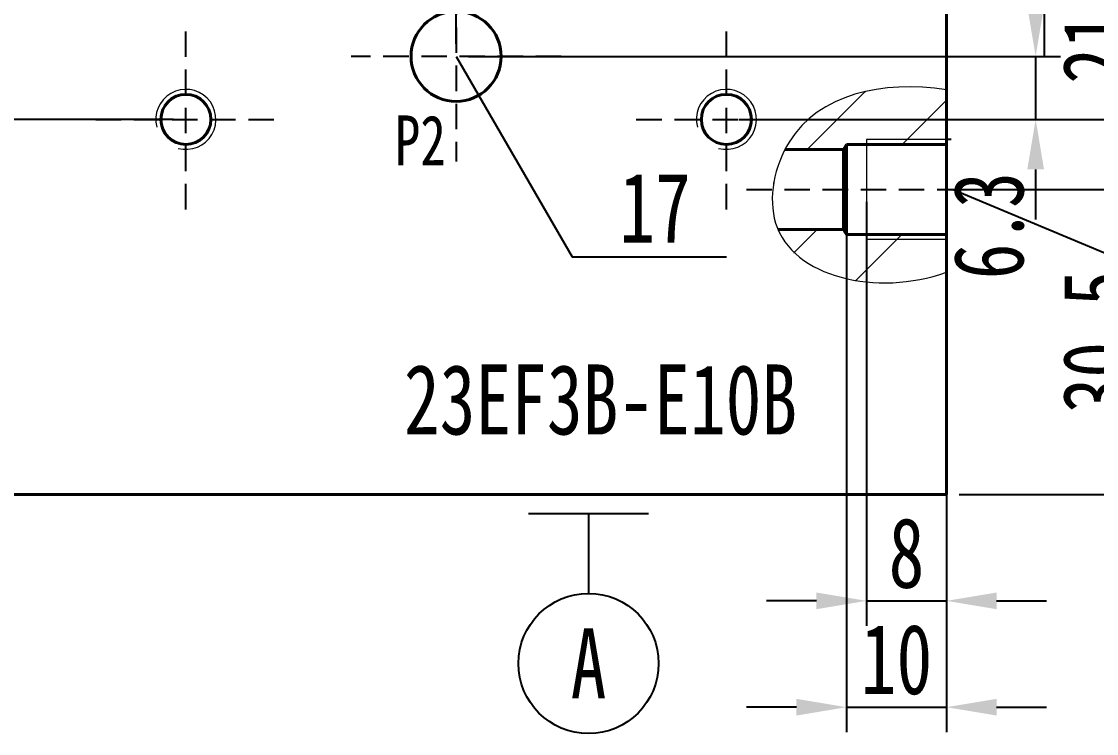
# Model space of a CAD drawing. Header units: millimetres. Extents: x 786 to 1206, y 249 to 546.
# Drawn here: x 1104.3 to 1158, y 353.3 to 388.8 of the extents above; entities that cross this region are included whole.
import ezdxf
from ezdxf import colors
from ezdxf.entities.mleader import LeaderData, LeaderLine
from ezdxf.math import Vec2, Vec3

# ---------------------------------------------------------------- set-up
doc = ezdxf.new("R2010")
doc.units = ezdxf.units.MM
doc.linetypes.add('HIDDEN', pattern=[1.905, 1.27, -0.635])
doc.layers.add('10', color=7, linetype='Continuous')
doc.layers.add('粗实线', color=7, linetype='Continuous', lineweight=40)
doc.layers.add('细实线', color=7, linetype='Continuous', lineweight=25)
doc.styles.get("Standard").update_dxf_attribs({"font": '', "height": 3.5})
doc.styles.get('Standard').set_extended_font_data('HYSWLongFangSong')
doc.dimstyles.new('ISO-25', dxfattribs={"dimtxt": 2.5, "dimasz": 2.5, "dimexe": 1.25, "dimexo": 0.625, "dimtad": 1, "dimtxsty": 'Standard', "dimcen": 2.5, "dimadec": 0, "dimazin": 0, "dimtfac": 1, "dimtmove": 0, "dimatfit": 3, "dimfxl": 1, "dimarcsym": 0})
pattern_1 = [(45, (1019.0797, 186.1046), (-2.245064, 2.245064), [])]

# ---------------------------------------------------------------- blocks, each defined once
blk = doc.blocks.new('SW_DOWELSYMBOL_5')
at = {"layer": '10', "color": 0}
blk.add_circle((0, 0), 2.25, dxfattribs=at)
blk = doc.blocks.new('*D99')
at = {"color": 0, "lineweight": -2, "transparency": 16777216}
for p, q in [((1111.911, 406.946), (1084.377, 406.946)), ((1085.627, 404.446), (1085.627, 386.446)), ((1111.911, 383.946), (1084.377, 383.946))]:
    blk.add_line(p, q, dxfattribs=at)
at = {"color": 0, "transparency": 16777216}
for points in [[(1085.211, 404.446), (1086.044, 404.446), (1085.627, 406.946)], [(1085.211, 386.446), (1086.044, 386.446), (1085.627, 383.946)]]:
    blk.add_solid(points, dxfattribs=at)
at = {"layer": 'Defpoints', "color": 0, "transparency": 16777216}
for p in [(1112.536, 406.946), (1085.627, 383.946), (1112.536, 383.946)]:
    blk.add_point(p, dxfattribs=at)
at = {"color": 0, "transparency": 16777216, "insert": (1083.252, 395.446), "char_height": 3.5, "attachment_point": 5, "rotation": 90}
blk.add_mtext('46', dxfattribs=at)
blk = doc.blocks.new('*D100')
at = {"color": 0, "lineweight": -2, "transparency": 16777216}
for p, q in [((1121.511, 394.646), (1161.765, 394.646)), ((1160.515, 392.146), (1160.515, 386.446)), ((1140.161, 383.946), (1161.765, 383.946))]:
    blk.add_line(p, q, dxfattribs=at)
at = {"color": 0, "transparency": 16777216}
for points in [[(1160.099, 392.146), (1160.932, 392.146), (1160.515, 394.646)], [(1160.099, 386.446), (1160.932, 386.446), (1160.515, 383.946)]]:
    blk.add_solid(points, dxfattribs=at)
at = {"layer": 'Defpoints', "color": 0, "transparency": 16777216}
for p in [(1120.886, 394.646), (1139.536, 383.946), (1160.515, 383.946)]:
    blk.add_point(p, dxfattribs=at)
at = {"color": 0, "transparency": 16777216, "insert": (1158.108, 389.296), "char_height": 3.5, "attachment_point": 5, "rotation": 90}
blk.add_mtext('21.4', dxfattribs=at)
blk = doc.blocks.new('*D101')
at = {"color": 0, "lineweight": -2, "transparency": 16777216}
for p, q in [((1138.561, 400.196), (1166.71, 400.196)), ((1165.46, 397.696), (1165.46, 386.446)), ((1140.161, 383.946), (1166.71, 383.946))]:
    blk.add_line(p, q, dxfattribs=at)
at = {"color": 0, "transparency": 16777216}
for points in [[(1165.043, 397.696), (1165.876, 397.696), (1165.46, 400.196)], [(1165.043, 386.446), (1165.876, 386.446), (1165.46, 383.946)]]:
    blk.add_solid(points, dxfattribs=at)
at = {"layer": 'Defpoints', "color": 0, "transparency": 16777216}
for p in [(1137.936, 400.196), (1139.536, 383.946), (1165.46, 383.946)]:
    blk.add_point(p, dxfattribs=at)
at = {"color": 0, "transparency": 16777216, "insert": (1163.053, 392.071), "char_height": 3.5, "attachment_point": 5, "rotation": 90}
blk.add_mtext('32.5', dxfattribs=at)
blk = doc.blocks.new('*D102')
at = {"color": 0, "lineweight": -2, "transparency": 16777216}
for p, q in [((1154.987, 389.596), (1154.987, 392.096)), ((1126.661, 387.096), (1156.237, 387.096)), ((1154.987, 387.096), (1154.987, 383.946)), ((1140.161, 383.946), (1156.237, 383.946)), ((1154.987, 381.446), (1154.987, 378.946))]:
    blk.add_line(p, q, dxfattribs=at)
at = {"color": 0, "transparency": 16777216}
for points in [[(1154.57, 389.596), (1155.404, 389.596), (1154.987, 387.096)], [(1154.57, 381.446), (1155.404, 381.446), (1154.987, 383.946)]]:
    blk.add_solid(points, dxfattribs=at)
at = {"layer": 'Defpoints', "color": 0, "transparency": 16777216}
for p in [(1126.036, 387.096), (1139.536, 383.946), (1154.987, 383.946)]:
    blk.add_point(p, dxfattribs=at)
at = {"color": 0, "transparency": 16777216, "insert": (1152.656, 378.631), "char_height": 3.5, "attachment_point": 5, "rotation": 90}
blk.add_mtext('6.3', dxfattribs=at)
blk = doc.blocks.new('*D96')
at = {"color": 0, "lineweight": -2, "transparency": 16777216}
for p, q in [((1126.036, 387.721), (1126.036, 414.721)), ((1139.536, 407.571), (1139.536, 414.721)), ((1128.536, 413.471), (1137.036, 413.471))]:
    blk.add_line(p, q, dxfattribs=at)
at = {"color": 0, "transparency": 16777216}
for points in [[(1128.536, 413.887), (1128.536, 413.054), (1126.036, 413.471)], [(1137.036, 413.887), (1137.036, 413.054), (1139.536, 413.471)]]:
    blk.add_solid(points, dxfattribs=at)
at = {"layer": 'Defpoints', "color": 0, "transparency": 16777216}
for p in [(1139.536, 413.471), (1139.536, 406.946), (1126.036, 387.096)]:
    blk.add_point(p, dxfattribs=at)
at = {"color": 0, "transparency": 16777216, "insert": (1132.786, 415.846), "char_height": 3.5, "attachment_point": 5}
blk.add_mtext('27', dxfattribs=at)
blk = doc.blocks.new('*D105')
at = {"color": 0, "lineweight": -2, "transparency": 16777216}
for p, q in [((1151.161, 380.446), (1161.765, 380.446)), ((1160.515, 377.946), (1160.515, 367.696)), ((1151.161, 365.196), (1161.765, 365.196))]:
    blk.add_line(p, q, dxfattribs=at)
at = {"color": 0, "transparency": 16777216}
for points in [[(1160.099, 377.946), (1160.932, 377.946), (1160.515, 380.446)], [(1160.099, 367.696), (1160.932, 367.696), (1160.515, 365.196)]]:
    blk.add_solid(points, dxfattribs=at)
at = {"layer": 'Defpoints', "color": 0, "transparency": 16777216}
for p in [(1150.536, 380.446), (1150.536, 365.196), (1160.515, 365.196)]:
    blk.add_point(p, dxfattribs=at)
at = {"color": 0, "transparency": 16777216, "insert": (1158.108, 372.821), "char_height": 3.5, "attachment_point": 5, "rotation": 90}
blk.add_mtext('30.5', dxfattribs=at)
blk = doc.blocks.new('_None')
blk = doc.blocks.new('*D106')
at = {"color": 0, "lineweight": -2, "transparency": 16777216}
for p, q in [((1145.536, 379.821), (1145.536, 353.315)), ((1150.536, 379.821), (1150.536, 353.315)), ((1143.036, 354.565), (1140.536, 354.565)), ((1145.536, 354.565), (1150.536, 354.565)), ((1153.036, 354.565), (1155.536, 354.565))]:
    blk.add_line(p, q, dxfattribs=at)
at = {"color": 0, "transparency": 16777216}
for points in [[(1143.036, 354.982), (1143.036, 354.149), (1145.536, 354.565)], [(1153.036, 354.982), (1153.036, 354.149), (1150.536, 354.565)]]:
    blk.add_solid(points, dxfattribs=at)
at = {"layer": 'Defpoints', "color": 0, "transparency": 16777216}
for p in [(1145.536, 380.446), (1150.536, 380.446), (1150.536, 354.565)]:
    blk.add_point(p, dxfattribs=at)
at = {"color": 0, "transparency": 16777216, "insert": (1148.036, 356.94), "char_height": 3.5, "attachment_point": 5}
blk.add_mtext('10', dxfattribs=at)
blk = doc.blocks.new('*D107')
at = {"color": 0, "lineweight": -2, "transparency": 16777216}
for p, q in [((1146.536, 379.821), (1146.536, 358.63)), ((1150.536, 379.821), (1150.536, 358.63)), ((1144.036, 359.88), (1141.536, 359.88)), ((1146.536, 359.88), (1150.536, 359.88)), ((1153.036, 359.88), (1155.536, 359.88))]:
    blk.add_line(p, q, dxfattribs=at)
at = {"color": 0, "transparency": 16777216}
for points in [[(1144.036, 360.297), (1144.036, 359.464), (1146.536, 359.88)], [(1153.036, 360.297), (1153.036, 359.464), (1150.536, 359.88)]]:
    blk.add_solid(points, dxfattribs=at)
at = {"layer": 'Defpoints', "color": 0, "transparency": 16777216}
for p in [(1146.536, 380.446), (1150.536, 380.446), (1150.536, 359.88)]:
    blk.add_point(p, dxfattribs=at)
at = {"color": 0, "transparency": 16777216, "insert": (1148.536, 362.255), "char_height": 3.5, "attachment_point": 5}
blk.add_mtext('8', dxfattribs=at)
blk = doc.blocks.new('*D108')
at = {"color": 0, "lineweight": -2, "transparency": 16777216}
for p, q in [((1155.413, 399.624), (1155.413, 402.124)), ((1151.161, 397.124), (1156.663, 397.124)), ((1155.413, 392.124), (1155.413, 397.124)), ((1151.161, 392.124), (1156.663, 392.124)), ((1155.413, 389.624), (1155.413, 387.124))]:
    blk.add_line(p, q, dxfattribs=at)
at = {"color": 0, "transparency": 16777216}
for points in [[(1154.996, 399.624), (1155.829, 399.624), (1155.413, 397.124)], [(1154.996, 389.624), (1155.829, 389.624), (1155.413, 392.124)]]:
    blk.add_solid(points, dxfattribs=at)
at = {"layer": 'Defpoints', "color": 0, "transparency": 16777216}
for p in [(1150.536, 397.124), (1155.413, 397.124), (1150.536, 392.124)]:
    blk.add_point(p, dxfattribs=at)
at = {"color": 0, "transparency": 16777216, "insert": (1152.867, 405.892), "char_height": 3.5, "attachment_point": 5, "rotation": 90}
blk.add_mtext('2-M10×1', dxfattribs=at)

msp = doc.modelspace()

# ---------------------------------------------------------------- hatches: boundary and pattern name
at = {"linetype": 'Continuous', "lineweight": 0}
h = msp.add_hatch(dxfattribs=at)
h.set_pattern_fill('ANSI31', style=0)
h.set_pattern_definition(pattern_1)
edge = h.paths.add_edge_path(flags=0)
edge.add_spline(control_points=[(1150.5362, 376.3098), (1147.1817, 375.1033), (1143.1755, 375.983), (1142.1137, 378.4461)], knot_values=[0.3921054, 0.3921054, 0.3921054, 0.3921054, 0.6358192, 0.6358192, 0.6358192, 0.6358192], weights=[1, 1, 1, 1], degree=3, periodic=0)
edge.add_spline(control_points=[(1142.1137, 378.4461), (1142.1129, 378.4478), (1142.1084, 378.4582), (1142.1006, 378.4768), (1142.0838, 378.5169), (1142.0507, 378.5971), (1142.0135, 378.7094), (1141.9783, 378.8158), (1141.9392, 378.9538), (1141.9072, 379.1141), (1141.8765, 379.2676), (1141.8519, 379.4457), (1141.8397, 379.6357), (1141.8272, 379.8319), (1141.8278, 380.0462), (1141.8429, 380.2597), (1141.8592, 380.4906), (1141.8928, 380.7277), (1141.9377, 380.9485), (1141.9839, 381.1757), (1142.0433, 381.3929), (1142.1051, 381.583), (1142.1628, 381.7608), (1142.2241, 381.9198), (1142.2788, 382.0494), (1142.3301, 382.1709), (1142.3766, 382.2694), (1142.4095, 382.3369), (1142.4425, 382.4045), (1142.4623, 382.4422), (1142.4641, 382.4456)], knot_values=[0, 0, 0, 0, 0.0006403, 0.0006403, 0.0006403, 0.0020337, 0.0020337, 0.0020337, 0.0033501, 0.0033501, 0.0033501, 0.0046112, 0.0046112, 0.0046112, 0.0059161, 0.0059161, 0.0059161, 0.0073302, 0.0073302, 0.0073302, 0.0087839, 0.0087839, 0.0087839, 0.0101398, 0.0101398, 0.0101398, 0.0114103, 0.0114103, 0.0114103, 0.0126866, 0.0126866, 0.0126866, 0.0126866], weights=[1, 1, 1, 1, 1, 1, 1, 1, 1, 1, 1, 1, 1, 1, 1, 1, 1, 1, 1, 1, 1, 1, 1, 1, 1, 1, 1, 1, 1, 1, 1], degree=3, periodic=0)
edge.add_spline(control_points=[(1142.4641, 382.4456), (1142.5286, 382.5707), (1144.0035, 385.1797), (1147.3186, 385.904), (1150.5362, 385.4229)], knot_values=[0.7516231, 0.7516231, 0.7516231, 0.7516231, 0.7632119, 1, 1, 1, 1], weights=[1, 1, 1, 1, 1], degree=3, periodic=0)
edge.add_spline(control_points=[(1150.5362, 385.4229), (1147.3186, 385.904), (1142.5942, 384.8717), (1140.8991, 376.5254), (1147.0411, 375.0527), (1150.5362, 376.3098)], knot_values=[0, 0, 0, 0, 0.2367881, 0.3539637, 0.6078946, 0.6078946, 0.6078946, 0.6078946], weights=[1, 1, 1, 1, 1, 1], degree=3, periodic=0)
edge = h.paths.add_edge_path(flags=0)
edge.add_spline(control_points=[(1142.5362, 382.5807), (1142.5362, 382.5807), (1142.5378, 382.5837), (1142.5411, 382.5895), (1142.5515, 382.6084), (1142.5793, 382.6586), (1142.6196, 382.7265), (1142.6704, 382.8121), (1142.7415, 382.9259), (1142.8268, 383.0479), (1142.9935, 383.2864), (1143.219, 383.5615), (1143.4929, 383.8216), (1143.7234, 384.0407), (1143.994, 384.2557), (1144.2956, 384.4492), (1144.5632, 384.621), (1144.8607, 384.7791), (1145.171, 384.9135), (1145.4677, 385.0419), (1145.7827, 385.1514), (1146.0909, 385.2376), (1146.4016, 385.3245), (1146.7131, 385.3901), (1146.9966, 385.4366), (1147.285, 385.4839), (1147.5524, 385.5132), (1147.7742, 385.5313), (1147.9974, 385.5495), (1148.1809, 385.5573), (1148.309, 385.5613), (1148.4371, 385.5653), (1148.5135, 385.5658), (1148.5317, 385.566), (1148.5499, 385.5662), (1148.5109, 385.5661), (1148.4179, 385.5641), (1148.3262, 385.5622), (1148.1796, 385.5582), (1147.9899, 385.5467), (1147.8031, 385.5353), (1147.5695, 385.5161), (1147.3087, 385.4823), (1147.0398, 385.4475), (1146.7344, 385.3958), (1146.422, 385.3226), (1146.076, 385.2415), (1145.7105, 385.1308), (1145.366, 384.9943), (1145.0229, 384.8583), (1144.6904, 384.6929), (1144.3932, 384.5105), (1144.0176, 384.28), (1143.6863, 384.0148), (1143.4157, 383.7468), (1143.1578, 383.4913), (1142.9458, 383.2234), (1142.7913, 382.9964), (1142.7025, 382.866), (1142.6309, 382.7469), (1142.5865, 382.6698), (1142.5542, 382.6139), (1142.5362, 382.5807), (1142.5362, 382.5807)], knot_values=[0, 0, 0, 0, 0.0003426, 0.0003426, 0.0003426, 0.0014665, 0.0014665, 0.0014665, 0.0028806, 0.0028806, 0.0028806, 0.0056638, 0.0056638, 0.0056638, 0.0080015, 0.0080015, 0.0080015, 0.0100754, 0.0100754, 0.0100754, 0.0120591, 0.0120591, 0.0120591, 0.0140605, 0.0140605, 0.0140605, 0.016098, 0.016098, 0.016098, 0.0181476, 0.0181476, 0.0181476, 0.0201974, 0.0201974, 0.0201974, 0.0222399, 0.0222399, 0.0222399, 0.0242526, 0.0242526, 0.0242526, 0.0262356, 0.0262356, 0.0262356, 0.0282829, 0.0282829, 0.0282829, 0.0305569, 0.0305569, 0.0305569, 0.0328154, 0.0328154, 0.0328154, 0.0356779, 0.0356779, 0.0356779, 0.0384007, 0.0384007, 0.0384007, 0.0399582, 0.0399582, 0.0399582, 0.0410876, 0.0410876, 0.0410876, 0.0410876], weights=[1, 1, 1, 1, 1, 1, 1, 1, 1, 1, 1, 1, 1, 1, 1, 1, 1, 1, 1, 1, 1, 1, 1, 1, 1, 1, 1, 1, 1, 1, 1, 1, 1, 1, 1, 1, 1, 1, 1, 1, 1, 1, 1, 1, 1, 1, 1, 1, 1, 1, 1, 1, 1, 1, 1, 1, 1, 1, 1, 1, 1, 1, 1, 1], degree=3, periodic=0)
edge = h.paths.add_edge_path(flags=0)
edge.add_spline(control_points=[(1142.5362, 377.7299), (1142.5362, 377.7299), (1142.5413, 377.7232), (1142.5513, 377.7104), (1142.575, 377.68), (1142.6269, 377.6141), (1142.6998, 377.5319), (1142.8247, 377.391), (1143.0147, 377.2018), (1143.2512, 377.0183), (1143.4621, 376.8547), (1143.7163, 376.6894), (1144.0021, 376.5406), (1144.262, 376.4054), (1144.5538, 376.2808), (1144.8603, 376.1769), (1145.1564, 376.0765), (1145.4732, 375.9931), (1145.7862, 375.9313), (1146.1052, 375.8682), (1146.4287, 375.8259), (1146.7274, 375.8019), (1147.034, 375.7773), (1147.3234, 375.771), (1147.5697, 375.7746), (1147.8163, 375.7782), (1148.0269, 375.7913), (1148.1844, 375.8041), (1148.341, 375.8168), (1148.4494, 375.8293), (1148.5006, 375.8353), (1148.5521, 375.8412), (1148.5471, 375.8406), (1148.486, 375.8336), (1148.4251, 375.8266), (1148.307, 375.8134), (1148.1413, 375.8007), (1147.9801, 375.7883), (1147.7695, 375.7764), (1147.526, 375.7741), (1147.2863, 375.7718), (1147.0082, 375.7789), (1146.7145, 375.8029), (1146.4057, 375.8282), (1146.0707, 375.8732), (1145.7415, 375.9402), (1145.3673, 376.0164), (1144.9883, 376.1241), (1144.6446, 376.2542), (1144.2717, 376.3953), (1143.927, 376.5676), (1143.6378, 376.7488), (1143.3493, 376.9296), (1143.1057, 377.1259), (1142.9218, 377.3017), (1142.7857, 377.4317), (1142.6787, 377.5537), (1142.6124, 377.6341), (1142.5632, 377.6938), (1142.5362, 377.7299), (1142.5362, 377.7299)], knot_values=[0, 0, 0, 0, 0.0006032, 0.0006032, 0.0006032, 0.0020498, 0.0020498, 0.0020498, 0.0045459, 0.0045459, 0.0045459, 0.0067629, 0.0067629, 0.0067629, 0.0087785, 0.0087785, 0.0087785, 0.0107273, 0.0107273, 0.0107273, 0.0127167, 0.0127167, 0.0127167, 0.0147601, 0.0147601, 0.0147601, 0.0168045, 0.0168045, 0.0168045, 0.0188377, 0.0188377, 0.0188377, 0.0208842, 0.0208842, 0.0208842, 0.022922, 0.022922, 0.022922, 0.024904, 0.024904, 0.024904, 0.0268551, 0.0268551, 0.0268551, 0.0289097, 0.0289097, 0.0289097, 0.0312535, 0.0312535, 0.0312535, 0.0337955, 0.0337955, 0.0337955, 0.0363257, 0.0363257, 0.0363257, 0.0381916, 0.0381916, 0.0381916, 0.0395771, 0.0395771, 0.0395771, 0.0395771], weights=[1, 1, 1, 1, 1, 1, 1, 1, 1, 1, 1, 1, 1, 1, 1, 1, 1, 1, 1, 1, 1, 1, 1, 1, 1, 1, 1, 1, 1, 1, 1, 1, 1, 1, 1, 1, 1, 1, 1, 1, 1, 1, 1, 1, 1, 1, 1, 1, 1, 1, 1, 1, 1, 1, 1, 1, 1, 1, 1, 1, 1], degree=3, periodic=0)
h = msp.add_hatch(dxfattribs=at)
h.set_pattern_fill('ANSI31', style=0)
h.set_pattern_definition(pattern_1)
edge = h.paths.add_edge_path(flags=0)
edge.add_spline(control_points=[(1150.5362, 385.4229), (1147.3186, 385.904), (1144.0035, 385.1797), (1142.5286, 382.5707), (1142.4641, 382.4456)], knot_values=[0, 0, 0, 0, 0.2367881, 0.2483769, 0.2483769, 0.2483769, 0.2483769], weights=[1, 1, 1, 1, 1], degree=3, periodic=0)
edge.add_line((1142.4641, 382.4456), (1145.386, 382.4456))
edge.add_spline(control_points=[(1145.386, 382.4456), (1145.436, 382.5289), (1145.4861, 382.6123), (1145.5362, 382.6956)], knot_values=[0.016165, 0.016165, 0.016165, 0.016165, 0.0167456, 0.0167456, 0.0167456, 0.0167456], weights=[1, 1, 1, 1], degree=3, periodic=0)
edge.add_line((1145.5362, 382.6956), (1150.5362, 382.6956))
edge.add_line((1150.5362, 382.6956), (1150.5362, 385.4229))
h = msp.add_hatch(dxfattribs=at)
h.set_pattern_fill('ANSI31', style=0)
h.set_pattern_definition(pattern_1)
edge = h.paths.add_edge_path(flags=0)
edge.add_line((1150.5362, 378.1961), (1145.5362, 378.1961))
edge.add_spline(control_points=[(1145.5362, 378.1961), (1145.5171, 378.2279), (1145.4979, 378.2597), (1145.4788, 378.2915), (1145.4479, 378.3431), (1145.4169, 378.3946), (1145.386, 378.4461)], knot_values=[0.006304, 0.006304, 0.006304, 0.006304, 0.0065268, 0.0065268, 0.0065268, 0.0068874, 0.0068874, 0.0068874, 0.0068874], weights=[1, 1, 1, 1, 1, 1, 1], degree=3, periodic=0)
edge.add_line((1145.386, 378.4461), (1142.1137, 378.4461))
edge.add_spline(control_points=[(1142.1137, 378.4461), (1143.1755, 375.983), (1147.1817, 375.1033), (1150.5362, 376.3098)], knot_values=[0.3641808, 0.3641808, 0.3641808, 0.3641808, 0.6078946, 0.6078946, 0.6078946, 0.6078946], weights=[1, 1, 1, 1], degree=3, periodic=0)
edge.add_line((1150.5362, 376.3098), (1150.5362, 378.1961))

# ---------------------------------------------------------------- linework, layer by layer
at = {"color": 7, "linetype": 'Continuous', "lineweight": 40}
for p, q in [((1150.5362, 411.1958), (1150.5362, 365.1958)), ((1145.386, 382.4456), (1142.4641, 382.4456)), ((1145.5362, 382.6956), (1145.386, 382.4456)), ((1145.386, 378.4461), (1145.386, 382.4456)), ((1145.5362, 378.1961), (1145.5362, 382.6956)), ((1150.5362, 382.6956), (1145.5362, 382.6956)), ((1142.1137, 378.4461), (1145.386, 378.4461)), ((1145.5362, 378.1961), (1150.5362, 378.1961)), ((1090.0362, 365.1958), (1150.5362, 365.1958))]:
    msp.add_line(p, q, dxfattribs=at)
at = {"linetype": 'HIDDEN'}
for p, q in [((1126.0362, 392.3458), (1126.0362, 381.8458)), ((1112.5362, 379.4458), (1112.5362, 388.4458)), ((1139.5362, 379.4458), (1139.5362, 388.4458)), ((1131.2862, 387.0958), (1120.7862, 387.0958)), ((1108.0362, 383.9458), (1117.0362, 383.9458)), ((1135.0362, 383.9458), (1144.0362, 383.9458)), ((1150.769, 382.9458), (1150.5362, 382.9458)), ((1140.5362, 380.4458), (1153.5362, 380.4458)), ((1150.5362, 365.1958), (1146.769, 365.1958))]:
    msp.add_line(p, q, dxfattribs=at)
at = {"color": 7, "linetype": 'Continuous', "lineweight": 0}
for p, q in [((1150.5362, 382.9458), (1146.5362, 382.9458)), ((1146.5362, 382.9458), (1146.5362, 377.9458)), ((1150.5362, 377.9458), (1146.5362, 377.9458))]:
    msp.add_line(p, q, dxfattribs=at)
at = {"color": 7, "linetype": 'Continuous', "lineweight": 40, "flags": 128}
msp.add_lwpolyline([(1145.386, 378.4461), (1145.4788, 378.2915), (1145.5362, 378.1961)], dxfattribs=at)
at = {"color": 7, "linetype": 'Continuous', "lineweight": 40}
for centre, radius in [((1126.0362, 387.0958), 2.25), ((1112.5362, 383.9458), 1.25), ((1139.5362, 383.9458), 1.25)]:
    msp.add_circle(centre, radius, dxfattribs=at)
at = {"color": 7, "linetype": 'Continuous', "lineweight": 0}
for centre in [(1112.5362, 383.9458), (1139.5362, 383.9458)]:
    msp.add_arc(centre, 1.5, 255, 195, dxfattribs=at)
msp.add_open_spline([(1150.5362, 385.4229), (1147.3186, 385.904), (1142.5942, 384.8717), (1140.8991, 376.5254), (1147.0411, 375.0527), (1150.5362, 376.3098)], degree=3, knots=[0, 0, 0, 0, 0.23678806, 0.35396373, 0.60789458, 0.60789458, 0.60789458, 0.60789458], dxfattribs=at)
at = {"layer": '粗实线', "lineweight": -3}
msp.add_line((1129.651, 364.2502), (1135.651, 364.2502), dxfattribs=at)
at = {"layer": '细实线'}
msp.add_line((1132.651, 364.2502), (1132.651, 360.2502), dxfattribs=at)
msp.add_circle((1132.651, 356.7502), 3.5, dxfattribs=at)

# ---------------------------------------------------------------- block references
at = {"layer": '10', "lineweight": 40}
msp.add_blockref('SW_DOWELSYMBOL_5', (1126.0362, 387.0958), dxfattribs=at)

# ---------------------------------------------------------------- texts
at = {"attachment_point": 1}
for s, width, insert, char_height in [('P2', 1.784796, (1122.9716, 384.1462), 2.5), ('23EF3B-E10B', 14.155359, (1123.4283, 371.6962), 3.5)]:
    msp.add_mtext_dynamic_manual_height_columns(s, width=width, gutter_width=17.5, heights=[0], dxfattribs=dict(at, insert=insert, char_height=char_height))
at = {"layer": '细实线', "insert": (1132.651, 356.7502), "char_height": 3.5, "attachment_point": 5}
msp.add_mtext_dynamic_manual_height_columns('A', width=7, gutter_width=17.5, heights=[0], dxfattribs=at)

# ---------------------------------------------------------------- dimensions: what is measured, and where the dimension line sits
dim = msp.add_linear_dim(base=(1139.5362, 413.4706), p1=(1126.0362, 387.0958), p2=(1139.5362, 406.9458), dimstyle='ISO-25', override={"dimtxt": 3.5, "dimlfac": 2, "dimcen": -2.5, "dimtmove": 1, "dimatfit": 0, "dimfxl": 1.25})
dim.commit()
dim.dimension.update_dxf_attribs({"geometry": '*D96', "text_midpoint": (1132.7862, 415.8456)})
for base, p1, p2, text, picture, middle in [((1155.4126, 397.124), (1150.5362, 392.124), (1150.5362, 397.124), '2-M<>×1', '*D108', (1155.2418, 405.8922)), ((1154.9871, 383.9458), (1126.0362, 387.0958), (1139.5362, 383.9458), '6.3', '*D102', (1155.0628, 378.6309))]:
    dim = msp.add_linear_dim(base=base, p1=p1, p2=p2, angle=90, text=text, dimstyle='ISO-25', override={"dimtxt": 3.5, "dimlfac": 2, "dimcen": -2.5, "dimtmove": 1, "dimatfit": 0, "dimfxl": 1.25})
    dim.commit()
    dim.dimension.update_dxf_attribs({"geometry": picture, "text_midpoint": middle, "dimtype": 160})
dim = msp.add_linear_dim(base=(1085.6275, 383.9458), p1=(1112.5362, 406.9458), p2=(1112.5362, 383.9458), angle=90, dimstyle='ISO-25', override={"dimtxt": 3.5, "dimtoh": 1, "dimlfac": 2, "dimcen": -2.5, "dimatfit": 0, "dimfxl": 1.25})
dim.commit()
dim.dimension.update_dxf_attribs({"geometry": '*D99', "text_midpoint": (1083.2525, 395.4458)})
for base, p1, text, picture, middle in [((1165.4595, 383.9458), (1137.9362, 400.1958), '32.5', '*D101', (1163.0527, 392.0708)), ((1160.5153, 383.9458), (1120.8862, 394.6458), '21.4', '*D100', (1158.1085, 389.2958))]:
    dim = msp.add_linear_dim(base=base, p1=p1, p2=(1139.5362, 383.9458), angle=90, text=text, dimstyle='ISO-25', override={"dimtxt": 3.5, "dimtoh": 1, "dimlfac": 2, "dimcen": -2.5, "dimatfit": 0, "dimfxl": 1.25})
    dim.commit()
    dim.dimension.update_dxf_attribs({"geometry": picture, "text_midpoint": middle})
for base, p1, picture, middle in [((1150.5362, 354.5655), (1145.5362, 380.4458), '*D106', (1148.0362, 354.5655)), ((1150.5362, 359.8802), (1146.5362, 380.4458), '*D107', (1148.5362, 359.8802))]:
    dim = msp.add_linear_dim(base=base, p1=p1, p2=(1150.5362, 380.4458), dimstyle='ISO-25', override={"dimtxt": 3.5, "dimlfac": 2, "dimcen": -2.5, "dimtmove": 1, "dimatfit": 0, "dimfxl": 1.25})
    dim.commit()
    dim.dimension.update_dxf_attribs({"geometry": picture, "text_midpoint": middle, "dimtype": 160})
dim = msp.add_aligned_dim(p1=(1150.5362, 380.4458), p2=(1150.5362, 365.1958), distance=9.9791, text='30.5', dimstyle='ISO-25', override={"dimtxt": 3.5, "dimlfac": 2, "dimcen": -2.5, "dimtmove": 1, "dimatfit": 0, "dimfxl": 1.25})
dim.commit()
dim.dimension.update_dxf_attribs({"geometry": '*D105', "text_midpoint": (1158.1085, 372.8208)})

# ---------------------------------------------------------------- leaders
ml = msp.add_multileader_mtext('Standard')
ml.set_content('17', color=256)
ml.set_leader_properties()
ml.set_arrow_properties(name='NONE')
ml.build(insert=Vec2(0, 0))
ml.multileader.update_dxf_attribs({"text_left_attachment_type": 6, "text_right_attachment_type": 6, "dogleg_length": 0.36})
ctx = ml.context
ctx.base_point, ctx.char_height, ctx.plane_origin = Vec3(1132.1892, 377.0818), 3.5, Vec3(1126.0362, 387.0958)
ctx.left_attachment, ctx.right_attachment = 6, 6
notes = []
notes.append((ctx, [(0, (1, 1, 0), (1131.8292, 377.0818), (1, 0), 0.36, [(0, [(1126.0362, 387.0958)], 0, [])])]))
ctx.mtext.insert, ctx.mtext.flow_direction = Vec3(1134.1892, 381.2818), 5
ml = msp.add_multileader_mtext('Standard')
ml.set_content('15', color=256)
ml.set_leader_properties()
ml.set_arrow_properties(name='NONE')
ml.build(insert=Vec2(0, 0))
ml.multileader.update_dxf_attribs({"text_left_attachment_type": 6, "text_right_attachment_type": 6, "dogleg_length": 0.36})
ctx = ml.context
ctx.base_point, ctx.char_height, ctx.plane_origin = Vec3(1167.6945, 373.5361), 3.5, Vec3(1150.8742, 380.4458)
ctx.left_attachment, ctx.right_attachment = 6, 6
notes.append((ctx, [(0, (1, 1, 0), (1167.3345, 373.5361), (1, 0), 0.36, [(0, [(1150.8742, 380.4458)], 0, [])])]))
ctx.mtext.insert, ctx.mtext.flow_direction = Vec3(1169.6945, 377.7361), 5
for ctx, leaders in notes:
    for number, flags, end, landing, length, lines in leaders:
        leader = LeaderData()
        leader.index, (leader.has_last_leader_line, leader.has_dogleg_vector, leader.attachment_direction) = number, flags
        leader.last_leader_point, leader.dogleg_vector, leader.dogleg_length = Vec3(end), Vec3(landing), length
        for number, points, colour, breaks in lines:
            line = LeaderLine()
            line.index, line.vertices, line.color, line.breaks = number, Vec3.list(points), colors.encode_raw_color(colour), breaks
            leader.lines.append(line)
        ctx.leaders.append(leader)

doc.saveas('drawing.dxf')
